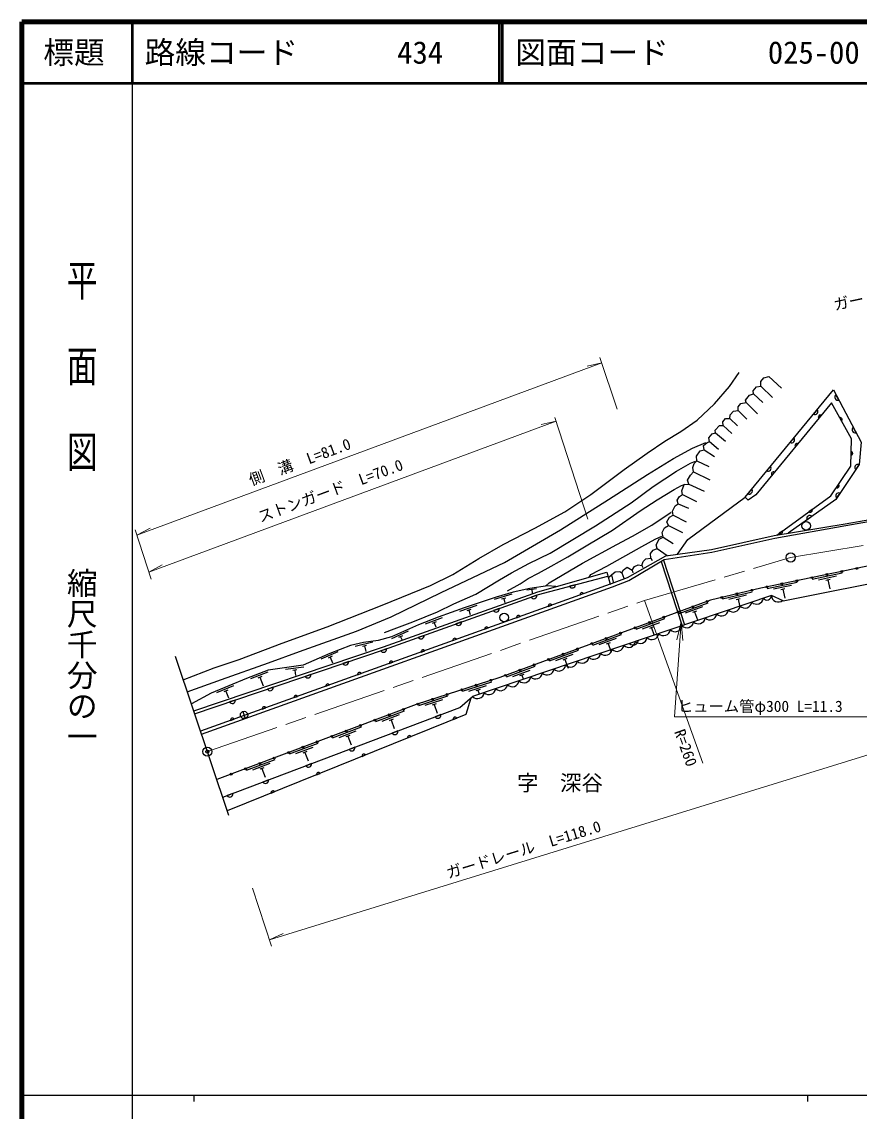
# Model space of a CAD drawing. Units: millimetres, scale not verified. Extents: x 40000 to 680000, y 20000 to 380000.
# Drawn here: x 40000 to 176398, y 202409 to 380000 of the extents above; entities that cross this region are included whole.
import ezdxf
from ezdxf.enums import TextEntityAlignment as Align

# ---------------------------------------------------------------- set-up
doc = ezdxf.new("R2010")
doc.units = ezdxf.units.MM
doc.header["$LTSCALE"] = 1000
doc.header["$PDMODE"] = 32
doc.header["$PDSIZE"] = 500
doc.linetypes.add('CHAIN', pattern=[18.5, 12, -1.5, 3.5, -1.5])
for name, color, linetype, lineweight in [('M-BGD', 7, 'Continuous', 25), ('M-BMK', 2, 'CHAIN', 13), ('M-BMK-OTRS', 5, 'Continuous', 25), ('M-BMK-SRVR', 3, 'Continuous', 25), ('M-STR-HTXT', 7, 'Continuous', 13), ('M-TTL', 2, 'Continuous', 140), ('M-TTL-BAND', 7, 'Continuous', 25), ('M-TTL-LINE', 7, 'Continuous', 50)]:
    doc.layers.add(name, color=color, linetype=linetype, lineweight=lineweight)
for name, color, linetype in [('M-BMK-HTXT', 7, 'Continuous'), ('M-OTRS', 6, 'Continuous'), ('M-TTL-TXT', 7, 'Continuous')]:
    doc.layers.add(name, color=color, linetype=linetype)
doc.styles.add('@ＭＳ ゴシック', font='')
doc.styles.add('ＭＳ ゴシック', font='')
doc.styles.get('@ＭＳ ゴシック').set_extended_font_data('@MS Gothic')
doc.styles.get('ＭＳ ゴシック').set_extended_font_data('MS Gothic')

# ---------------------------------------------------------------- blocks, each defined once
blk = doc.blocks.new('open_arrow')
at = {"color": 0, "linetype": 'Continuous', "lineweight": -2}
blk.add_lwpolyline([(7.5, 1.25), (0, 0), (7.5, -1.25)], dxfattribs=at)

msp = doc.modelspace()

# ---------------------------------------------------------------- linework, layer by layer
at = {"layer": 'M-BGD'}
for p, q in [((160365, 320595), (162300, 318775)), ((157973, 317916), (159860, 316073)), ((159165, 319346), (160683, 317942)), ((173073, 318320), (172609, 319195)), ((156664, 316628), (158075, 315240)), ((169571, 316802), (168941, 316037)), ((155304, 315347), (156588, 314160)), ((169812, 315372), (170209, 315856)), ((173210, 315467), (173514, 314920)), ((153012, 313017), (154645, 311633)), ((154234, 314207), (155646, 312862)), ((175885, 313019), (175421, 313894)), ((152005, 311576), (153469, 310325)), ((165755, 312172), (165124, 311408)), ((166003, 310736), (166400, 311220)), ((151135, 310233), (152835, 309116)), ((175100, 309968), (175087, 309343)), ((149930, 308416), (151903, 307510)), ((161938, 307542), (161308, 306778)), ((175824, 306989), (176374, 307813)), ((149411, 306638), (152061, 305310)), ((162194, 306101), (162591, 306584)), ((148663, 304651), (151169, 303507)), ((158882, 303836), (158252, 303072)), ((173031, 304588), (172680, 304070)), ((147639, 302955), (149917, 301794)), ((172722, 302345), (173272, 303169)), ((146911, 301441), (148608, 300704)), ((168736, 300520), (168230, 300151)), ((146112, 299547), (148231, 298464)), ((167892, 298814), (168701, 299386)), ((145354, 297905), (147596, 296759)), ((163887, 296986), (163381, 296617)), ((144485, 295964), (146107, 294947)), ((143499, 294129), (145129, 292981)), ((141016, 291383), (141144, 291032)), ((142442, 292545), (142653, 292182)), ((144147, 292043), (147588, 281546)), ((144499, 292251), (147967, 281674)), ((135274, 290274), (135809, 288322)), ((136046, 289832), (136319, 288666)), ((137745, 290173), (138074, 289326)), ((139425, 290593), (139509, 290181)), ((173643, 290097), (168746, 289090)), ((172724, 289602), (169786, 288998)), ((135809, 288322), (69107, 264352)), ((130157, 288236), (129200, 287981)), ((166297, 288587), (161400, 287580)), ((165378, 288091), (162439, 287487)), ((171658, 289077), (170973, 288936)), ((171315, 289006), (171618, 287537)), ((119840, 286675), (116965, 285818)), ((118824, 286059), (118153, 285859)), ((118489, 285959), (118671, 285348)), ((123831, 287546), (122271, 287325)), ((123884, 286540), (122951, 286206)), ((123051, 287435), (123130, 286877)), ((130924, 286566), (131513, 286778)), ((158971, 287030), (154108, 285868)), ((158068, 286506), (155150, 285808)), ((157019, 285947), (156338, 285784)), ((164312, 287566), (163626, 287425)), ((163969, 287495), (164271, 286026)), ((114140, 284842), (111299, 283878)), ((113147, 284188), (112485, 283963)), ((117763, 284353), (116830, 284019)), ((125748, 284706), (126337, 284918)), ((151729, 285232), (147035, 283511)), ((150894, 284606), (148077, 283573)), ((156679, 285865), (156927, 284827)), ((108489, 282858), (105683, 281796)), ((112816, 284076), (113057, 283366)), ((120572, 282846), (121161, 283058)), ((144688, 282650), (139993, 280928)), ((149917, 283928), (149260, 283687)), ((149589, 283808), (150057, 282530)), ((102936, 280636), (100195, 279416)), ((107519, 282170), (106865, 281922)), ((107192, 282046), (107458, 281345)), ((111642, 282165), (110709, 281832)), ((115396, 280986), (115985, 281198)), ((143852, 282024), (141036, 280991)), ((142876, 281346), (142219, 281105)), ((142547, 281226), (142955, 280113)), ((97197, 278894), (94282, 278186)), ((102007, 279894), (101368, 279610)), ((101688, 279752), (101897, 279281)), ((105521, 279978), (104588, 279645)), ((110220, 279126), (110809, 279338)), ((137646, 280068), (132952, 278346)), ((136811, 279442), (133994, 278409)), ((91468, 277308), (88732, 276080)), ((96150, 278331), (95470, 278166)), ((95810, 278249), (96024, 277370)), ((99402, 277785), (98463, 277468)), ((105044, 277266), (105633, 277478)), ((130605, 277486), (125910, 275764)), ((135834, 278764), (135177, 278523)), ((135506, 278644), (136022, 277235)), ((90542, 276564), (89904, 276277)), ((90223, 276420), (90626, 275523)), ((93246, 275700), (92307, 275382)), ((99868, 275406), (100457, 275618)), ((129769, 276860), (126953, 275827)), ((128793, 276182), (128136, 275941)), ((128464, 276062), (128981, 274653)), ((80052, 273974), (77259, 272879)), ((85915, 274818), (82943, 274410)), ((84817, 274365), (84123, 274270)), ((84470, 274317), (84591, 273434)), ((87089, 273614), (86151, 273296)), ((94692, 273546), (95281, 273758)), ((123563, 274904), (118869, 273182)), ((122728, 274278), (119911, 273245)), ((121751, 273600), (121094, 273359)), ((74489, 271743), (71718, 270594)), ((79091, 273275), (78439, 273020)), ((78765, 273148), (79312, 271751)), ((89516, 271686), (90105, 271898)), ((116493, 272371), (111739, 270822)), ((115635, 271776), (112783, 270847)), ((121423, 273480), (121644, 272877)), ((73541, 271026), (72895, 270757)), ((73218, 270892), (73681, 269774)), ((80933, 271528), (79995, 271210)), ((84340, 269826), (84929, 270038)), ((109362, 270047), (104608, 268498)), ((114635, 271135), (113969, 270918)), ((114302, 271026), (114483, 270472)), ((74777, 269442), (73839, 269124)), ((79164, 267966), (79753, 268178)), ((108504, 269452), (105652, 268522)), ((107504, 268810), (106838, 268594)), ((107171, 268702), (107636, 267276)), ((75998, 267569), (76404, 266440)), ((102277, 267635), (97597, 265873)), ((101447, 267002), (98639, 265944)), ((108250, 267055), (107323, 266703)), ((110254, 266258), (110834, 266493)), ((73988, 266106), (74577, 266318)), ((95258, 264992), (90579, 263230)), ((100476, 266316), (99821, 266069)), ((100148, 266192), (100677, 264789)), ((94428, 264359), (91620, 263301)), ((93457, 263673), (92802, 263426)), ((93130, 263549), (93658, 262145)), ((101237, 264396), (100310, 264045)), ((102839, 263255), (103419, 263490)), ((88239, 262349), (83560, 260587)), ((87409, 261715), (84601, 260658)), ((94224, 261738), (93297, 261387)), ((81220, 259706), (76541, 257943)), ((86438, 261029), (85783, 260783)), ((86111, 260906), (86639, 259502)), ((95424, 260252), (96004, 260487)), ((80390, 259072), (77583, 258015)), ((79420, 258386), (78764, 258140)), ((79092, 258263), (79621, 256859)), ((87211, 259080), (86284, 258729)), ((80197, 256422), (79271, 256071)), ((88009, 257249), (88589, 257484)), ((74362, 254210), (73436, 253859)), ((80594, 254246), (81174, 254481))]:
    msp.add_line(p, q, dxfattribs=at)
for points in [[(66288, 272745), (71333, 274668), (75398, 276068), (82407, 278711), (89764, 281388), (98722, 284908), (106585, 288091), (110191, 289884), (114466, 292494), (118399, 294768), (123558, 297473), (128463, 300136), (132692, 302968), (138138, 306992), (141873, 309665), (144717, 311617), (147349, 313187), (150024, 315053), (152839, 317701), (155300, 320524), (156861, 322854)], [(135626, 289451), (136046, 289832), (136661, 290310), (137423, 290407), (137745, 290173), (138009, 290642), (138604, 291081), (139425, 290593), (139805, 291198), (140372, 291461), (141016, 291383), (141202, 292008), (141631, 292428), (142442, 292545), (142396, 293309), (142835, 293866), (143499, 294129), (143353, 294734), (143802, 295642), (144485, 295964), (144331, 296734), (144675, 297502), (145354, 297905), (145089, 298485), (145492, 299223), (146112, 299547), (145986, 300241), (146409, 301087), (146911, 301441), (146753, 302002), (147108, 302611), (147639, 302955), (147532, 303550), (147884, 304567), (148663, 304651), (148417, 305291), (148909, 306077), (149411, 306638), (149278, 307350), (149516, 307982), (149930, 308416), (149911, 309167), (150484, 310035), (151135, 310233), (151017, 310924), (151570, 311358), (152005, 311576), (151906, 312168), (152439, 312839), (153012, 313017), (152944, 313444), (153619, 314177), (154234, 314207), (154214, 314782), (154620, 315337), (155304, 315347), (155385, 315934), (155950, 316539), (156664, 316628), (156664, 317233), (157101, 317758), (157973, 317916), (157894, 318343), (158519, 319116), (159165, 319346), (159125, 319852), (159661, 320466), (160365, 320595), (160396, 321342), (160892, 321976), (161685, 322174), (163728, 320261)], [(157806, 302531), (172192, 319980), (176702, 311480), (176374, 307813), (172576, 302126), (164805, 296631)], [(162987, 296330), (171774, 302733), (175049, 307564), (175143, 311989), (171870, 317877), (159555, 302889), (158312, 301996)], [(66947, 270785), (72537, 272757), (80194, 275513), (85257, 277344), (94529, 280677), (100169, 283022), (108288, 286941), (118628, 291844), (127766, 297193), (135560, 302145), (141941, 306177), (146145, 308829), (149228, 310504), (151398, 311434)], [(99066, 280458), (100667, 281021), (103675, 282167), (107721, 283832), (110382, 285108), (113958, 286711), (117788, 289025), (119743, 290175), (122578, 291667), (126040, 293397), (133470, 297838), (139247, 301572), (142853, 304221), (146657, 306756), (148925, 308063), (149754, 308368)], [(119113, 287264), (121165, 288387), (122466, 289225), (124142, 290107), (126238, 291253), (128955, 292754), (131910, 294562), (136190, 297119), (140741, 300302), (143476, 302066), (146262, 303777), (147436, 304397), (148078, 304640)], [(146777, 293211), (148469, 295602), (157806, 302531), (158312, 301996)], [(69286, 263853), (136240, 287913), (138865, 288933), (144642, 292334), (152413, 293542), (162638, 295812), (174231, 297883), (183448, 299493)], [(125326, 288000), (125921, 288526), (131322, 291745), (136924, 294766), (139499, 296128), (142646, 297957), (145787, 300060)], [(135809, 288322), (136054, 288410), (138638, 289413), (144904, 292950), (152367, 293992), (162563, 296260), (174102, 298169), (183422, 299784)], [(132423, 289470), (132680, 289876), (135269, 291263), (140987, 294491), (143162, 295646), (144250, 296144)], [(184075, 292549), (160393, 287679), (152167, 285712), (117875, 273137), (104210, 268684), (71756, 256462)], [(164029, 285612), (183873, 289564), (184199, 290042), (184305, 290828), (184075, 292549)], [(67999, 267652), (98897, 278121), (124028, 287101), (135274, 290274)], [(68152, 267197), (99055, 277668), (124171, 286642), (135447, 289644)], [(126995, 287938), (125646, 288045), (122766, 287637), (120029, 287045), (117292, 286228), (112078, 284459), (107815, 282924), (104621, 281715), (100193, 279743), (98059, 279119), (95681, 278835), (93529, 278312), (90150, 277045), (85842, 275111), (80130, 274327), (76573, 272933), (70836, 270553), (67616, 268793)], [(164029, 285612), (162097, 286457), (113432, 269986)], [(72721, 253588), (111362, 268234), (113432, 269986)], [(113127, 269728), (112343, 267104), (73469, 251361)]]:
    msp.add_lwpolyline(points, dxfattribs=at)
for centre, radius in [((167742, 297819), 700), ((168685, 289384), 150), ((171134, 289888), 150), ((173583, 290391), 150), ((176032, 290895), 150), ((161339, 287873), 150), ((163788, 288377), 150), ((166237, 288881), 150), ((154038, 286159), 150), ((156470, 286741), 150), ((158901, 287322), 150), ((149279, 284653), 150), ((151626, 285514), 150), ((118579, 282887), 700), ((144585, 282932), 150), ((146932, 283792), 150), ((139890, 281210), 150), ((142237, 282071), 150), ((135196, 279489), 150), ((137543, 280349), 150), ((128154, 276907), 150), ((130502, 277767), 150), ((132849, 278628), 150), ((123460, 275185), 150), ((125807, 276046), 150), ((118766, 273464), 150), ((121113, 274325), 150), ((114023, 271882), 150), ((116400, 272657), 150), ((109269, 270332), 150), ((111646, 271107), 150), ((104515, 268783), 150), ((106892, 269558), 150), ((76201, 267005), 600), ((99831, 267035), 150), ((102171, 267916), 150), ((95152, 265273), 150), ((97492, 266154), 150), ((90473, 263510), 150), ((92812, 264391), 150), ((85794, 261748), 150), ((88133, 262629), 150), ((81114, 259986), 150), ((83454, 260867), 150), ((76435, 258224), 150), ((78775, 259105), 150), ((74096, 257343), 150)]:
    msp.add_circle(centre, radius, dxfattribs=at)
for centre, radius, start, end in [((172927, 318803), 505, 129.11674, 286.77493), ((169181, 316482), 505, 241.66834, 39.32653), ((170053, 315579), 318, 60.48296, 220.70069), ((173314, 315167), 318, 308.95491, 109.17264), ((175739, 313503), 505, 129.11674, 286.77493), ((165364, 311852), 505, 241.66834, 39.32653), ((166244, 310944), 318, 60.48296, 220.70069), ((175039, 309657), 318, 278.67162, 78.88935), ((161547, 307222), 505, 241.66834, 39.32653), ((176181, 307347), 505, 67.42972, 225.08791), ((162435, 306308), 318, 60.48296, 220.70069), ((158492, 303516), 505, 241.66834, 39.32653), ((172811, 304360), 318, 245.7538, 45.97153), ((173078, 302702), 505, 67.42972, 225.08791), ((168451, 300379), 318, 225.97274, 26.19047), ((168353, 299020), 505, 46.43614, 204.09433), ((163602, 296846), 318, 225.97274, 26.19047), ((129654, 288203), 505, 206.07635, 3.73454), ((123384, 286465), 505, 210.8334, 8.4916), ((131237, 286621), 318, 29.65713, 189.87487), ((159675, 286200), 1133, 226.77056, 350.62558), ((161369, 286461), 728, 217.72183, 359.67431), ((163227, 286544), 1133, 184.44123, 308.29626), ((117263, 284278), 505, 210.8334, 8.4916), ((126061, 284761), 318, 29.65713, 189.87487), ((155886, 284917), 1133, 226.77056, 350.62558), ((157781, 285559), 1133, 226.77056, 350.62558), ((120885, 282901), 318, 29.65713, 189.87487), ((150203, 282994), 1133, 226.77056, 350.62558), ((152097, 283635), 1133, 226.77056, 350.62558), ((153992, 284276), 1133, 226.77056, 350.62558), ((111142, 282091), 505, 210.8334, 8.4916), ((115709, 281041), 318, 29.65713, 189.87487), ((144519, 281070), 1133, 226.77056, 350.62558), ((146414, 281712), 1133, 226.77056, 350.62558), ((148308, 282353), 1133, 226.77056, 350.62558), ((105021, 279904), 505, 210.8334, 8.4916), ((110533, 279181), 318, 29.65713, 189.87487), ((138836, 279147), 1133, 226.77056, 350.62558), ((139589, 279261), 850, 226.77056, 350.62558), ((140731, 279788), 1133, 226.77056, 350.62558), ((142625, 280429), 1133, 226.77056, 350.62558), ((98901, 277719), 505, 209.88927, 7.54746), ((105357, 277321), 318, 29.65713, 189.87487), ((135047, 277865), 1133, 226.77056, 350.62558), ((136942, 278506), 1133, 226.77056, 350.62558), ((92745, 275633), 505, 209.88927, 7.54746), ((100181, 275461), 318, 29.65713, 189.87487), ((129364, 275941), 1133, 226.77056, 350.62558), ((131258, 276582), 1133, 226.77056, 350.62558), ((133153, 277223), 1133, 226.77056, 350.62558), ((86589, 273547), 505, 209.88927, 7.54746), ((95005, 273601), 318, 29.65713, 189.87487), ((123681, 274018), 1133, 226.77056, 350.62558), ((125575, 274659), 1133, 226.77056, 350.62558), ((127469, 275300), 1133, 226.77056, 350.62558), ((89829, 271741), 318, 29.65713, 189.87487), ((117997, 272094), 1133, 226.77056, 350.62558), ((119892, 272735), 1133, 226.77056, 350.62558), ((121786, 273376), 1133, 226.77056, 350.62558), ((80433, 271461), 505, 209.88927, 7.54746), ((84653, 269881), 318, 29.65713, 189.87487), ((114208, 270812), 1133, 226.77056, 350.62558), ((116103, 271453), 1133, 226.77056, 350.62558), ((74276, 269375), 505, 209.88927, 7.54746), ((79477, 268021), 318, 29.65713, 189.87487), ((74301, 266161), 318, 29.65713, 189.87487), ((107752, 266971), 505, 211.92916, 9.58735), ((110564, 266325), 318, 31.93783, 192.15556), ((100739, 264312), 505, 211.92916, 9.58735), ((103149, 263322), 318, 31.93783, 192.15556), ((93726, 261654), 505, 211.92916, 9.58735), ((95734, 260319), 318, 31.93783, 192.15556), ((86713, 258996), 505, 211.92916, 9.58735), ((88319, 257316), 318, 31.93783, 192.15556), ((79699, 256338), 505, 211.92916, 9.58735), ((73864, 254126), 505, 211.92916, 9.58735), ((80904, 254313), 318, 31.93783, 192.15556)]:
    msp.add_arc(centre, radius, start, end, dxfattribs=at)
at = {"layer": 'M-BMK'}
msp.add_lwpolyline([(70225, 261021), (141431, 285662), (165231, 292679), (225456, 302612), (229264, 303098), (234244, 303559), (240589, 304000), (247607, 304259), (252575, 304096), (257413, 303867), (262854, 303491), (274655, 301746), (361040, 286030), (368326, 284750)], dxfattribs=at)
at = {"layer": 'M-BMK-OTRS'}
msp.add_line((65004, 276570), (73693, 250692), dxfattribs=at)
at = {"layer": 'M-BMK-SRVR'}
for centre in [(165231, 292679), (165231, 292679), (70225, 261021), (70225, 261021)]:
    msp.add_circle(centre, 750, dxfattribs=at)
at = {"layer": 'M-OTRS'}
msp.add_point((70225, 261021), dxfattribs=at)
at = {"layer": 'M-STR-HTXT'}
for p, q in [((134170, 325287), (137002, 316831)), ((58740, 296296), (134462, 324413)), ((134462, 324413), (132064, 323887)), ((60704, 290298), (127015, 314879)), ((127015, 314879), (124617, 314355)), ((126819, 315483), (132180, 298937)), ((58456, 297162), (61078, 289156)), ((58740, 296296), (60900, 297463)), ((60704, 290298), (62865, 291464)), ((141431, 285662), (150905, 259145)), ((80343, 230345), (188778, 263903)), ((77564, 238769), (80683, 229315)), ((80343, 230345), (82564, 231391))]:
    msp.add_line(p, q, dxfattribs=at)
msp.add_lwpolyline([(147379, 282183), (146336, 266691), (182386, 266691)], dxfattribs=at)
at = {"layer": 'M-TTL'}
for p, q in [((40000, 380000), (40000, 20000)), ((680000, 380000), (40000, 380000))]:
    msp.add_line(p, q, dxfattribs=at)
at = {"layer": 'M-TTL-BAND'}
for p, q in [((58000, 370000), (58000, 20000)), ((40000, 205000), (579000, 205000)), ((68000, 205000), (68000, 204000)), ((168000, 205000), (168000, 204000))]:
    msp.add_line(p, q, dxfattribs=at)
at = {"layer": 'M-TTL-LINE'}
for p, q in [((58000, 380000), (58000, 370000)), ((117750, 380000), (117750, 370000)), ((118250, 380000), (118250, 370000)), ((40000, 370000), (680000, 370000))]:
    msp.add_line(p, q, dxfattribs=at)

# ---------------------------------------------------------------- block references
at = {"layer": 'M-STR-HTXT', "xscale": 400, "yscale": 400, "rotation": 266.1}
msp.add_blockref('open_arrow', (147379, 282183), dxfattribs=at)

# ---------------------------------------------------------------- texts
at = {"layer": 'M-BMK-HTXT', "style": 'ＭＳ ゴシック'}
msp.add_text('字  深谷', height=2566, dxfattribs=at).set_placement((120663, 253874), align=Align.BOTTOM_LEFT)
at = {"layer": 'M-STR-HTXT', "style": 'ＭＳ ゴシック'}
for s, rotation, p in [('ガードレール', 12.049, (179892, 333966)), ('側\u3000溝\u3000L=81.0', 20.371, (85790, 306894)), ('ストンガード  L=70.0', 20.339, (90773, 302182)), ('R=260', 289.661, (146771, 261159)), ('ガードレール  L=118.0', 17.196, (122159, 243667))]:
    msp.add_text(s, height=1833, rotation=rotation, dxfattribs=at).set_placement(p, align=Align.BOTTOM_CENTER)
msp.add_text('ヒューム管φ300 L=11.3', height=1833, dxfattribs=at).set_placement((146841, 266952), align=Align.BOTTOM_LEFT)
at = {"layer": 'M-TTL-BAND', "style": '@ＭＳ ゴシック', "width": 1.4}
msp.add_text('平  面  図', height=3666, rotation=270, dxfattribs=at).set_placement((49777, 306475), align=Align.MIDDLE_RIGHT)
at = {"layer": 'M-TTL-BAND', "style": '@ＭＳ ゴシック'}
msp.add_text('縮尺千分の一', height=3666, rotation=270, dxfattribs=at).set_placement((49777, 261030), align=Align.MIDDLE_RIGHT)
at = {"layer": 'M-TTL-TXT', "style": 'ＭＳ ゴシック'}
msp.add_text('標題', height=3666, dxfattribs=at).set_placement((48500, 375000), align=Align.MIDDLE_CENTER)
for s, p in [('路線コード', (60000, 375000)), ('434', (101142, 375000)), ('図面コード', (120380, 375000)), ('025-00', (161521, 375000))]:
    msp.add_text(s, height=3666, dxfattribs=at).set_placement(p, align=Align.MIDDLE_LEFT)

doc.saveas('drawing.dxf')
